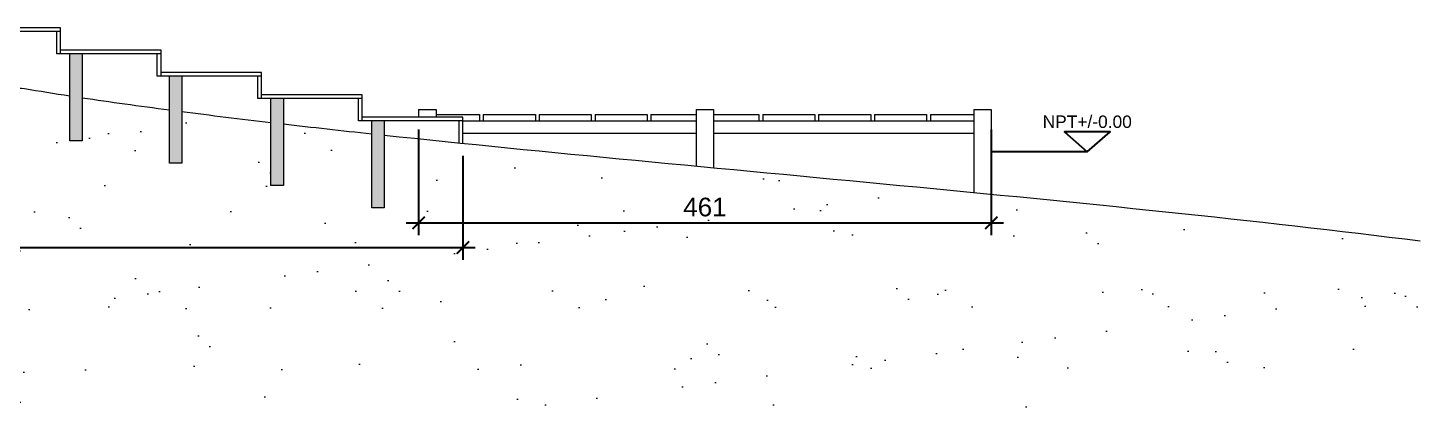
# Model space of a CAD drawing. Header units: millimetres. Extents: x 19901 to 59163, y 13732 to 30178.
# Drawn here: x 39247 to 40368, y 23169 to 23475 of the extents above; entities that cross this region are included whole.
import ezdxf
from ezdxf.enums import TextEntityAlignment as Align

# ---------------------------------------------------------------- set-up
doc = ezdxf.new("R2010")
doc.units = ezdxf.units.MM
doc.layers.get('0').update_dxf_attribs({"lineweight": 18})
doc.layers.add('A-ANNO-SYMB', color=3, linetype='Continuous')
for name, color, linetype, lineweight in [('A-FURN', 8, 'Continuous', 13), ('CAMPITURA', 9, 'Continuous', 13), ('Curve di livello', 6, 'Continuous', 9), ('LINEA TERRA', 7, 'Continuous', 18), ('Pavimentazione esterna', 51, 'Continuous', 15), ('QUOTE', 252, 'Continuous', 13)]:
    doc.layers.add(name, color=color, linetype=linetype, lineweight=lineweight)
doc.styles.add('ARIAL', font='arial.ttf')
doc.styles.get("Standard").update_dxf_attribs({"font": 'arial.ttf'})
doc.dimstyles.new('1-1', dxfattribs={"dimtxt": 15, "dimasz": 10, "dimexe": 10, "dimexo": 10, "dimgap": 5, "dimtad": 1, "dimdec": 0, "dimtxsty": 'Standard', "dimblk": 'ARCHTICK', "dimcen": 2.5, "dimdle": 10, "dimadec": 0, "dimazin": 0, "dimtfac": 1, "dimtdec": 0, "dimtmove": 0, "dimatfit": 3, "dimldrblk": 'ARCHTICK', "dimfxl": 1, "dimarcsym": 0})

# ---------------------------------------------------------------- blocks, each defined once
blk = doc.blocks.new('_ArchTick')
at = {"color": 0, "linetype": 'ByBlock', "const_width": 0.15}
blk.add_lwpolyline([(-0.5, -0.5), (0.5, 0.5)], dxfattribs=at)
blk = doc.blocks.new('*D51')
at = {"layer": 'Defpoints', "color": 0, "transparency": 16777216}
for p in [(38796.8, 23394.8), (39596.8, 23381.8), (39596.8, 23297.9)]:
    blk.add_point(p, dxfattribs=at)
at = {"layer": 'QUOTE', "color": 0, "lineweight": -2, "transparency": 16777216}
for p, q in [((38796.8, 23384.8), (38796.8, 23287.9)), ((39596.8, 23371.8), (39596.8, 23287.9)), ((38786.8, 23297.9), (39606.8, 23297.9))]:
    blk.add_line(p, q, dxfattribs=at)
at = {"layer": 'QUOTE', "color": 0, "lineweight": -2, "transparency": 16777216, "xscale": 10, "yscale": 10, "zscale": 10, "rotation": 180}
blk.add_blockref('_ArchTick', (38796.8, 23297.9), dxfattribs=at)
at = {"layer": 'QUOTE', "color": 0, "lineweight": -2, "transparency": 16777216, "xscale": 10, "yscale": 10, "zscale": 10}
blk.add_blockref('_ArchTick', (39596.8, 23297.9), dxfattribs=at)
at = {"layer": 'QUOTE', "color": 0, "transparency": 16777216, "insert": (39157.5, 23310.6), "char_height": 15, "attachment_point": 5}
blk.add_mtext('800', dxfattribs=at)
blk = doc.blocks.new('*D52')
at = {"layer": 'Defpoints', "color": 0, "transparency": 16777216}
for p in [(39561.2, 23402.8), (40022.2, 23402.8), (40022.2, 23317.8)]:
    blk.add_point(p, dxfattribs=at)
at = {"layer": 'QUOTE', "color": 0, "lineweight": -2, "transparency": 16777216}
for p, q in [((39561.2, 23392.8), (39561.2, 23307.8)), ((40022.2, 23392.8), (40022.2, 23307.8)), ((39551.2, 23317.8), (40032.2, 23317.8))]:
    blk.add_line(p, q, dxfattribs=at)
at = {"layer": 'QUOTE', "color": 0, "lineweight": -2, "transparency": 16777216, "xscale": 10, "yscale": 10, "zscale": 10, "rotation": 180}
blk.add_blockref('_ArchTick', (39561.2, 23317.8), dxfattribs=at)
at = {"layer": 'QUOTE', "color": 0, "lineweight": -2, "transparency": 16777216, "xscale": 10, "yscale": 10, "zscale": 10}
blk.add_blockref('_ArchTick', (40022.2, 23317.8), dxfattribs=at)
at = {"layer": 'QUOTE', "color": 0, "transparency": 16777216, "insert": (39791.7, 23330.4), "char_height": 15, "attachment_point": 5}
blk.add_mtext('461', dxfattribs=at)

msp = doc.modelspace()

# ---------------------------------------------------------------- hatches: boundary and pattern name
at = {"layer": 'CAMPITURA'}
h = msp.add_hatch(color=256, dxfattribs=at)
h.dxf.hatch_style = 1
h.paths.add_polyline_path([(39290.4, 23453.8), (39280.4, 23453.8), (39280.4, 23383.8), (39290.4, 23383.8)])
h.paths.add_polyline_path([(39370.6, 23435.8), (39360.6, 23435.8), (39360.6, 23365.8), (39370.6, 23365.8)])
h.paths.add_polyline_path([(39452.3, 23417.8), (39442.3, 23417.8), (39442.3, 23347.8), (39452.3, 23347.8)])
h.paths.add_polyline_path([(39523.5, 23329.8), (39533.5, 23329.8), (39533.5, 23399.8), (39523.5, 23399.8)])
at = {"layer": 'LINEA TERRA'}
h = msp.add_hatch(dxfattribs=at)
h.set_pattern_fill('AR-SAND', color=9, scale=2)
h.set_pattern_definition([(37.5, (-6061.73, -1131.22), (-3.20006, 97.88265), [0, -77.216, 0, -86.36, 0, -82.55]), (7.5, (-6061.73, -1131.22), (89.90466, 143.36502), [0, -41.656, 0, -69.596, 0, -26.67]), (327.5, (-6124.22, -1131.22), (158.19847, 0.28744), [0, -25.4, 0, -91.44, 0, -119.38]), (317.5, (-6124.22, -1131.22), (152.7113, 44.58586), [0, -12.7, 0, -59.944, 0, -68.58])])
h.paths.add_polyline_path([(37921.4, 23449.8), (37921.4, 23474.8), (37780.3, 23474.8), (37780.3, 23449.8), (37805.3, 23449.8), (37805.3, 23419.8), (37730.3, 23419.8), (37730.3, 23449.8), (37755.3, 23449.8), (37755.3, 23474.8), (37463.4, 23474.8), (37463.4, 23168.6), (40367.5, 23168.6), (40367.5, 23303.2), (38796.8, 23459.1), (38796.8, 23444.8), (38796.8, 23394.8), (38766.8, 23394.8), (38766.8, 23444.8), (38291.8, 23444.8), (38291.8, 23394.8), (38261.8, 23394.8), (38261.8, 23444.8), (38047.5, 23444.8), (38047.5, 23394.8), (38017.5, 23394.8), (38017.5, 23474.8), (37946.4, 23474.8), (37946.4, 23449.8), (37971.4, 23449.8), (37971.4, 23419.8), (37896.4, 23419.8), (37896.4, 23449.8)])

# ---------------------------------------------------------------- linework, layer by layer
at = {"layer": 'A-ANNO-SYMB'}
msp.add_line((40099.4, 23374.8), (40022.2, 23374.8), dxfattribs=at)
msp.add_lwpolyline([(40099.4, 23374.8), (40117.9, 23391), (40081.1, 23391)], close=True, dxfattribs=at)
at = {"layer": 'A-FURN'}
for p, q in [((39561.2, 23409), (39561.2, 23402.8)), ((39561.2, 23409), (39575.2, 23409)), ((39575.2, 23409), (39575.2, 23402.8)), ((39784.7, 23409), (39784.7, 23363.5)), ((39784.7, 23409), (39798.7, 23409)), ((39798.7, 23409), (39798.7, 23362.2)), ((40008.2, 23409), (40008.2, 23342.2)), ((40008.2, 23409), (40022.2, 23409)), ((40022.2, 23409), (40022.2, 23340.9)), ((39575.2, 23405), (39610.2, 23405)), ((39596.8, 23400), (39784.7, 23400)), ((39610.2, 23405), (39610.2, 23400)), ((39613.2, 23405), (39613.2, 23400)), ((39613.2, 23405), (39655.2, 23405)), ((39655.2, 23405), (39655.2, 23400)), ((39658.2, 23405), (39658.2, 23400)), ((39658.2, 23405), (39700.2, 23405)), ((39700.2, 23405), (39700.2, 23400)), ((39703.2, 23405), (39703.2, 23400)), ((39703.2, 23405), (39745.2, 23405)), ((39745.2, 23405), (39745.2, 23400)), ((39748.2, 23405), (39748.2, 23400)), ((39748.2, 23405), (39784.7, 23405)), ((39798.7, 23405), (39835.2, 23405)), ((39798.7, 23400), (40008.2, 23400)), ((39835.2, 23405), (39835.2, 23400)), ((39838.2, 23405), (39838.2, 23400)), ((39838.2, 23405), (39880.2, 23405)), ((39880.2, 23405), (39880.2, 23400)), ((39883.2, 23405), (39883.2, 23400)), ((39883.2, 23405), (39925.2, 23405)), ((39925.2, 23405), (39925.2, 23400)), ((39928.2, 23405), (39928.2, 23400)), ((39928.2, 23405), (39970.2, 23405)), ((39970.2, 23405), (39970.2, 23400)), ((39973.2, 23405), (39973.2, 23400)), ((39973.2, 23405), (40008.2, 23405)), ((39596.8, 23390), (39784.7, 23390)), ((39798.7, 23390), (40008.2, 23390))]:
    msp.add_line(p, q, dxfattribs=at)
at = {"layer": 'Curve di livello'}
msp.add_open_spline([(39223.3, 23427.4), (39230.2, 23426.9), (39237.1, 23426.5), (39243.9, 23425.9), (39255.7, 23423.9), (39267.9, 23421.9), (39280.4, 23420)], degree=3, knots=[690.890029, 690.890029, 690.890029, 690.890029, 711.562026, 711.562026, 711.562026, 760.03892, 760.03892, 760.03892, 760.03892], dxfattribs=at)
for points in [[(39290.4, 23418.5), (39312.8, 23415.1), (39336.3, 23411.9), (39360.6, 23408.7)], [(39370.6, 23407.4), (39393.7, 23404.4), (39417.7, 23401.4), (39442.3, 23398.6)], [(39452.3, 23397.4), (39475.5, 23394.7), (39499.2, 23392.1), (39523.5, 23389.4)], [(39533.5, 23388.4), (39791.8, 23360.8), (40104.5, 23336.5), (40367.5, 23303.2)]]:
    msp.add_open_spline(points, degree=3, dxfattribs=at)
at = {"layer": 'Pavimentazione esterna'}
for p, q in [((39272.8, 23474.8), (38796.8, 23474.8)), ((39272.8, 23453.8), (39272.8, 23474.8)), ((39272.8, 23471.8), (38796.8, 23471.8)), ((39269.8, 23453.8), (39269.8, 23471.8)), ((39353.8, 23453.8), (39269.8, 23453.8)), ((39353.8, 23456.8), (39272.8, 23456.8)), ((39280.4, 23383.8), (39280.4, 23453.8)), ((39290.4, 23453.8), (39290.4, 23383.8)), ((39350.8, 23435.8), (39350.8, 23453.8)), ((39353.8, 23435.8), (39353.8, 23456.8)), ((39434.8, 23435.8), (39350.8, 23435.8)), ((39434.8, 23438.8), (39353.8, 23438.8)), ((39360.6, 23365.8), (39360.6, 23435.8)), ((39370.6, 23435.8), (39370.6, 23365.8)), ((39431.8, 23417.8), (39431.8, 23435.8)), ((39434.8, 23417.8), (39434.8, 23438.8)), ((39515.8, 23417.8), (39431.8, 23417.8)), ((39515.8, 23420.8), (39434.8, 23420.8)), ((39442.3, 23347.8), (39442.3, 23417.8)), ((39452.3, 23417.8), (39452.3, 23347.8)), ((39512.8, 23399.8), (39512.8, 23417.8)), ((39515.8, 23399.8), (39515.8, 23420.8)), ((39596.8, 23399.8), (39512.8, 23399.8)), ((39596.8, 23402.8), (39515.8, 23402.8)), ((39523.5, 23329.8), (39523.5, 23399.8)), ((39533.5, 23399.8), (39533.5, 23329.8)), ((39593.8, 23382.1), (39593.8, 23399.8)), ((39596.8, 23381.8), (39596.8, 23402.8)), ((39290.4, 23383.8), (39280.4, 23383.8)), ((39370.6, 23365.8), (39360.6, 23365.8)), ((39452.3, 23347.8), (39442.3, 23347.8)), ((39533.5, 23329.8), (39523.5, 23329.8))]:
    msp.add_line(p, q, dxfattribs=at)

# ---------------------------------------------------------------- texts
at = {"layer": 'A-ANNO-SYMB', "style": 'ARIAL'}
msp.add_text('NPT+/-0.00', height=10, rotation=359.935, dxfattribs=at).set_placement((40099.5, 23394.2), align=Align.CENTER)

# ---------------------------------------------------------------- dimensions: what is measured, and where the dimension line sits
at = {"layer": 'QUOTE'}
dim = msp.add_linear_dim(base=(39596.8, 23297.9), p1=(38796.8, 23394.8), p2=(39596.8, 23381.8), dimstyle='1-1', dxfattribs=at)
dim.commit()
dim.dimension.update_dxf_attribs({"geometry": '*D51', "text_midpoint": (39157.5, 23297.9), "dimtype": 160})
dim = msp.add_linear_dim(base=(40022.2, 23317.8), p1=(39561.2, 23402.8), p2=(40022.2, 23402.8), dimstyle='1-1', dxfattribs=at)
dim.commit()
dim.dimension.update_dxf_attribs({"geometry": '*D52', "text_midpoint": (39791.7, 23330.4)})

doc.saveas('drawing.dxf')
